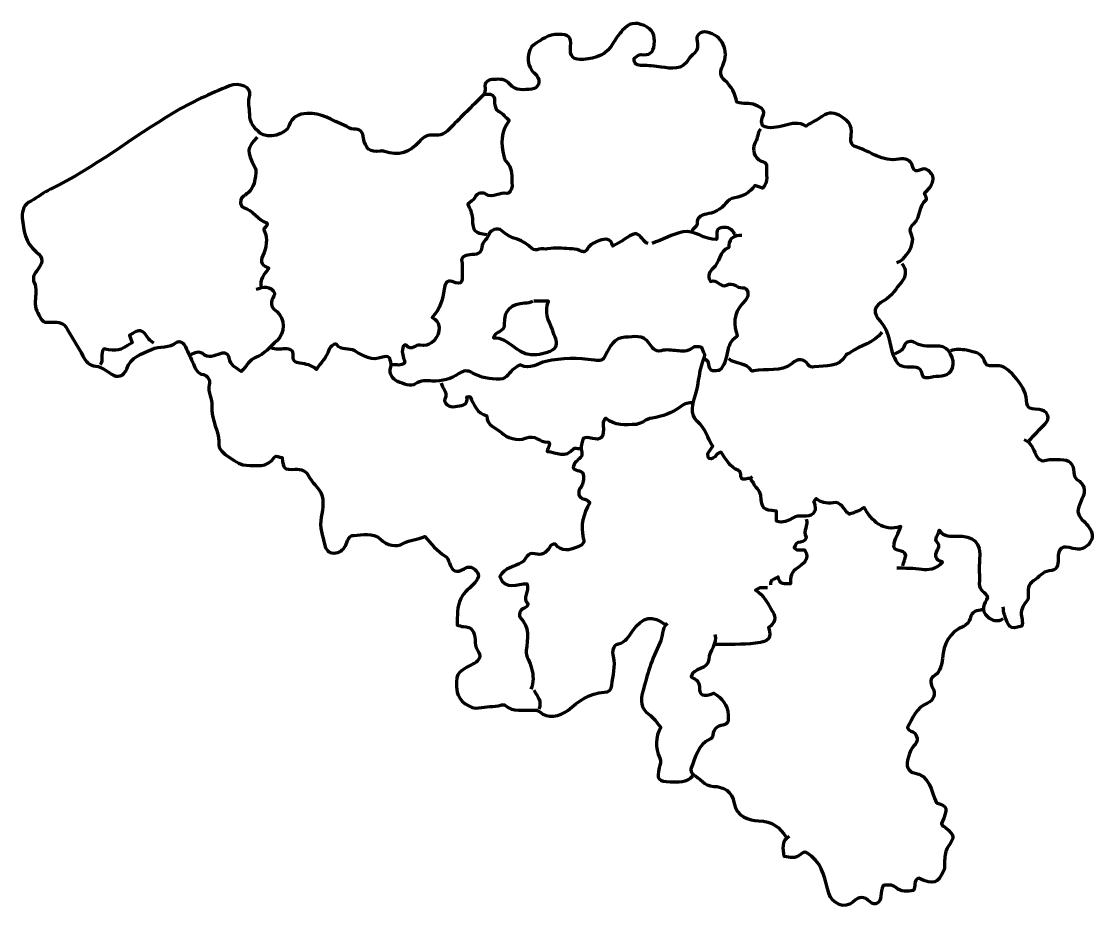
# Model space of a CAD drawing. Header units: inches. Extents: x 18 to 465, y -379 to -8.
import ezdxf

# ---------------------------------------------------------------- set-up
doc = ezdxf.new("R2010")
doc.units = ezdxf.units.IN
doc.header["$MEASUREMENT"] = 0
doc.layers.add('Laag 1', color=7, linetype='Continuous')

# ---------------------------------------------------------------- blocks, each defined once
blk = doc.blocks.new('block 2')
at = {"layer": 'Laag 1', "color": 7, "lineweight": 140}
for points, knots in [([(382.91, -108.99), (386.42, -108.36), (390.74, -100.99), (389.18, -97.87), (387.99, -95.52), (388.39, -94.2), (389.98, -92.84), (393.09, -90.18), (391.88, -85.29), (395.29, -82.77), (395.51, -82.61), (394.8, -81.2), (394.45, -80.13), (395.39, -79.03), (396.72, -77.97), (397.34, -76.59), (397.94, -75.26), (398.44, -73.46), (397.39, -72.1), (396.32, -70.71), (395.12, -69.41), (392.83, -70.31), (391.72, -70.75), (390, -71.51), (389.4, -68.78), (388.85, -66.25), (386.25, -65.35), (383.75, -65.89), (376.87, -67.36), (371.86, -62.49), (365.91, -60.82), (363.48, -60.14), (363.6, -57.8), (363.87, -55.89), (364.49, -51.65), (362.12, -49.35), (358.84, -47.61), (355.96, -46.07), (353.59, -46.67), (350.83, -48.65), (349.11, -49.88), (346.96, -50.82), (345.03, -52.11), (339.07, -48.48), (332.98, -55.12), (326.85, -51.9), (326.66, -50.91), (326.16, -49.77), (326.85, -48.4), (328.32, -45.48), (326.51, -44.39), (324.02, -43.37), (321.42, -42.29), (318.67, -43.07), (316.11, -42.17), (315.44, -38.62), (314.02, -35.45), (311.13, -33.07), (308.94, -31.25), (309.13, -29.2), (310.27, -26.83), (313.23, -20.71), (310.11, -14.28), (303.66, -12.95), (300.99, -12.39), (298.84, -14.3), (299.57, -16.87), (300.24, -19.21), (299.6, -20.84), (297.86, -22.29), (297.27, -22.79), (296.57, -23.29), (296.23, -23.95), (293.56, -29.1), (288.8, -28.16), (284.6, -27.51), (281.95, -27.1), (279.34, -26.84), (276.7, -26.88), (274.55, -26.92), (273.26, -26.3), (273.39, -23.76), (274.34, -23.37), (274.94, -22.1), (276.28, -22.29), (279.53, -22.75), (281.38, -21.61), (281.71, -18.13), (282.1, -14.04), (281.1, -11.95), (277.53, -10.25), (273.83, -8.49), (271, -9.11), (268.41, -12.33), (267.11, -13.94), (265.66, -15.51), (264.71, -17.33), (262.04, -22.45), (257.47, -23.92), (252.22, -24.36), (247.98, -24.72), (246.31, -23.09), (246.82, -18.96), (247.33, -14.93), (245.99, -13.91), (241.85, -13.89), (237.66, -13.87), (234.6, -16.12), (231.53, -18.21), (228.7, -20.14), (228.44, -26.23), (230.65, -28.91), (231.27, -29.66), (232.12, -30.23), (232.7, -31.01), (234.46, -33.34), (233.51, -36.42), (230.63, -36.7), (227.5, -37.01), (223.93, -37.64), (221.56, -34.69), (219.69, -32.34), (217.3, -32.59), (214.88, -32.67), (212.56, -32.76), (210.77, -33.57), (211.16, -36.38), (211.42, -38.29), (210.26, -39.38), (209.08, -40.54), (204.77, -44.81), (200.38, -49.01), (196.26, -53.44), (194.44, -55.4), (192.5, -56.11), (189.98, -55.9), (187.39, -55.69), (185.51, -56.37), (183.64, -58.69), (179.99, -63.21), (175, -64.81), (169.23, -62.75), (168.72, -62.56), (168.11, -62.45), (167.58, -62.55), (163.2, -63.36), (161.09, -61.27), (160.53, -57.13), (160.2, -54.71), (159.15, -53.2), (156.37, -53.36), (154.97, -53.43), (153.83, -52.36), (152.59, -51.86), (147.49, -49.79), (142.67, -46.49), (136.88, -46.83), (133.5, -47.03), (130.56, -48.3), (129.35, -52.13), (128.22, -55.72), (120.52, -57.55), (117.41, -55.02), (114.99, -53.05), (113.01, -50.94), (113.03, -47.17), (113.05, -44.55), (112.07, -42.16), (113.02, -39.22), (114.02, -36.11), (108.8, -33.66), (104.53, -35.4), (96.53, -38.65), (88.7, -42.15), (81.2, -46.62), (63.9, -56.91), (48.16, -69.67), (29.9, -78.43), (27.2, -79.73), (24.74, -81.86), (21.96, -83.29), (19.12, -84.74), (17.82, -87), (18.18, -90.33), (18.75, -95.63), (19.26, -100.72), (23.95, -104.52), (27.24, -107.17), (26.89, -109.33), (24.05, -112.75), (23, -114.02), (22.32, -115.43), (23.14, -117.32), (24.22, -119.81), (23.74, -122.58), (23.52, -125.17), (23.25, -128.18), (24.76, -130.33), (26.11, -132.64), (27.19, -134.47), (29.07, -133.88), (30.66, -133.86), (33.26, -133.82), (35.5, -134.03), (36.94, -136.77), (38.95, -140.6), (41.45, -144.19), (43.47, -148.02), (44.71, -150.35), (46.03, -151.9), (48.9, -152.25), (51.2, -152.53), (53.18, -154.1), (55.16, -155.43), (57.97, -157.31), (60.51, -156.66), (61.71, -153.36), (63.54, -148.33), (67.73, -147.2), (72.03, -145.24), (75.51, -143.65), (79.47, -144.89), (82.62, -142.3), (83.74, -141.39), (85.54, -142.5), (86.28, -144.25), (87.3, -146.64), (88.56, -148.93), (89.55, -151.32), (90.39, -153.36), (91, -155.24), (93.7, -155.79), (95.49, -156.15), (96.63, -158.15), (96.14, -160.01), (95.29, -163.2), (97.57, -166.07), (97.23, -168.71), (96.45, -174.69), (100.82, -179.46), (100.11, -185.35), (99.82, -187.74), (108.58, -193.66), (111.57, -193.6), (115.7, -193.52), (120.25, -194.89), (123.23, -190.34), (124.03, -189.13), (125.4, -190.4), (126.5, -190.32), (127.15, -195.26), (127.16, -195.46), (131.89, -195.22), (134.62, -195.07), (136.45, -195.87), (137.71, -198.2), (138.8, -200.22), (140.42, -201.84), (141.79, -203.64), (144.45, -207.13), (143.55, -211.53), (142.85, -215.16), (142.01, -219.48), (143.45, -223), (144.33, -226.83), (144.8, -228.89), (145.88, -230.06), (148.08, -230.16), (150.4, -230.26), (152.08, -228.84), (152.93, -227.18), (153.85, -225.4), (154.11, -222.8), (156.38, -222.8), (160.12, -222.8), (164.31, -221.3), (167.55, -224.37), (170.41, -227.08), (174.13, -227.93), (176.98, -226.19), (179.9, -224.41), (183.04, -224.81), (185.99, -223.21), (188.7, -226.18), (191.05, -229.39), (194.53, -231.43), (195.49, -231.99), (195.87, -233.12), (196.27, -234.27), (197.54, -237.98), (199.2, -238.7), (202.39, -236.72), (204.58, -235.36), (205.92, -236.13), (207.42, -237.6), (209.32, -239.47), (207.97, -241.21), (206.93, -242.54), (205.11, -244.84), (202.4, -246.14), (201.03, -249.16), (199.4, -252.78), (199.61, -256.35), (199.52, -260.22), (200.32, -260.42), (201.17, -260.82), (202.02, -260.81), (205.72, -260.8), (206.8, -263.09), (206.99, -266.24), (207.09, -267.85), (206.93, -269.31), (208.13, -270.89), (209.59, -272.81), (209.06, -274.99), (206.58, -276.2), (206.3, -276.33), (206.02, -276.47), (205.75, -276.61), (199.13, -280.11), (198.7, -280.92), (199.53, -288.23), (199.9, -291.51), (205.21, -295.65), (208.63, -294.77), (211.68, -293.98), (214.8, -294.51), (217.79, -293.64), (218.3, -293.5), (219.11, -293.38), (219.41, -293.66), (222.87, -296.87), (227.13, -295.32), (231.06, -295.72), (232.05, -295.81), (232.97, -295.44), (234.03, -296.45), (236.97, -299.24), (242.41, -298.38), (245.64, -295.78), (250.12, -292.17), (254.75, -288.5), (260.93, -288.26), (262.95, -288.18), (263.83, -287.06), (264.02, -285.32), (264.44, -281.33), (265.77, -277.42), (264.73, -273.28), (264.23, -271.26), (264.39, -268.55), (266.77, -268.04), (269.91, -267.37), (271.06, -265.02), (272.51, -262.9), (277.03, -256.31), (281.18, -256.09), (286.24, -260.02)], [0, 0, 0, 0, 1, 1, 1, 2, 2, 2, 3, 3, 3, 4, 4, 4, 5, 5, 5, 6, 6, 6, 7, 7, 7, 8, 8, 8, 9, 9, 9, 10, 10, 10, 11, 11, 11, 12, 12, 12, 13, 13, 13, 14, 14, 14, 15, 15, 15, 16, 16, 16, 17, 17, 17, 18, 18, 18, 19, 19, 19, 20, 20, 20, 21, 21, 21, 22, 22, 22, 23, 23, 23, 24, 24, 24, 25, 25, 25, 26, 26, 26, 27, 27, 27, 28, 28, 28, 29, 29, 29, 30, 30, 30, 31, 31, 31, 32, 32, 32, 33, 33, 33, 34, 34, 34, 35, 35, 35, 36, 36, 36, 37, 37, 37, 38, 38, 38, 39, 39, 39, 40, 40, 40, 41, 41, 41, 42, 42, 42, 43, 43, 43, 44, 44, 44, 45, 45, 45, 46, 46, 46, 47, 47, 47, 48, 48, 48, 49, 49, 49, 50, 50, 50, 51, 51, 51, 52, 52, 52, 53, 53, 53, 54, 54, 54, 55, 55, 55, 56, 56, 56, 57, 57, 57, 58, 58, 58, 59, 59, 59, 60, 60, 60, 61, 61, 61, 62, 62, 62, 63, 63, 63, 64, 64, 64, 65, 65, 65, 66, 66, 66, 67, 67, 67, 68, 68, 68, 69, 69, 69, 70, 70, 70, 71, 71, 71, 72, 72, 72, 73, 73, 73, 74, 74, 74, 75, 75, 75, 76, 76, 76, 77, 77, 77, 78, 78, 78, 79, 79, 79, 80, 80, 80, 81, 81, 81, 82, 82, 82, 83, 83, 83, 84, 84, 84, 85, 85, 85, 86, 86, 86, 87, 87, 87, 88, 88, 88, 89, 89, 89, 90, 90, 90, 91, 91, 91, 92, 92, 92, 93, 93, 93, 94, 94, 94, 95, 95, 95, 96, 96, 96, 97, 97, 97, 98, 98, 98, 99, 99, 99, 100, 100, 100, 101, 101, 101, 102, 102, 102, 103, 103, 103, 104, 104, 104, 105, 105, 105, 106, 106, 106, 107, 107, 107, 108, 108, 108, 109, 109, 109, 110, 110, 110, 111, 111, 111, 112, 112, 112, 113, 113, 113, 114, 114, 114, 115, 115, 115, 116, 116, 116, 117, 117, 117, 118, 118, 118, 119, 119, 119, 119]), ([(384.98, -109.41), (387.34, -112.04), (386.52, -115.24), (384.83, -117.15), (382.53, -119.76), (380.94, -123.02), (377.57, -124.86), (373.38, -127.15), (372.48, -129.9), (376.09, -133.67), (380.11, -137.88), (379.57, -143.1), (381.4, -147.69), (382.67, -150.87), (383.89, -152.37), (387.06, -152.57), (389.62, -152.73), (392.64, -151.44), (393.46, -155.84), (393.81, -157.71), (396.68, -156.84), (398.25, -156.6), (401.14, -156.18), (404.71, -156.75), (406.15, -152.97), (407.5, -149.41), (404.38, -144.02), (400.75, -143.87), (397.22, -143.72), (393.67, -144.52), (390.3, -142.31), (389.04, -141.48), (386.44, -141.9), (385.93, -143.87), (385.33, -146.13), (383.4, -146.14), (382.08, -147.16)], [0, 0, 0, 0, 1, 1, 1, 2, 2, 2, 3, 3, 3, 4, 4, 4, 5, 5, 5, 6, 6, 6, 7, 7, 7, 8, 8, 8, 9, 9, 9, 10, 10, 10, 11, 11, 11, 12, 12, 12, 12]), ([(438.09, -183.26), (440.3, -180.91), (442.44, -178.48), (444.76, -176.24), (445.94, -175.09), (446.39, -173.89), (445.73, -172.49), (445.08, -171.11), (443.86, -170.51), (442.24, -170.36), (437.18, -169.9), (437.19, -169.83), (436.85, -165), (436.6, -161.52), (429.62, -152.78), (426.47, -152.18), (425.27, -151.95), (423.98, -152.11), (422.74, -152.15), (420.94, -152.22), (420, -151.86), (419.26, -149.71), (418.21, -146.66), (414.7, -146.17), (411.93, -145.63), (409.85, -145.22), (407.48, -145.04), (405.31, -145.92)], [0, 0, 0, 0, 1, 1, 1, 2, 2, 2, 3, 3, 3, 4, 4, 4, 5, 5, 5, 6, 6, 6, 7, 7, 7, 8, 8, 8, 9, 9, 9, 9]), ([(436.02, -182.85), (438.82, -184.01), (439.83, -186.76), (440.87, -189.12), (441.85, -191.34), (443.16, -192.04), (445.13, -191.5), (447.09, -190.95), (449.02, -191.16), (450.95, -191.18), (454.96, -191.2), (456.38, -192.56), (456.73, -196.54), (456.83, -197.71), (456.96, -198.73), (458, -199.45), (460.93, -201.47), (461.88, -204), (460.42, -206.87), (459.93, -207.84), (459.73, -208.9), (459.22, -209.8), (457.57, -212.73), (458.67, -214.89), (460.89, -216.89), (461.69, -217.6), (462.32, -218.51), (462.98, -219.36), (464.61, -221.47), (464.94, -223.84), (463.35, -225.95), (461.66, -228.2), (459.13, -229.11), (456.36, -228.25), (451.88, -226.86), (450.14, -227.96), (450.15, -232.63), (450.16, -235.36), (449.81, -237.45), (446.39, -237.66), (443.64, -237.82), (442.19, -240.34), (440.08, -241.63), (437.3, -243.33), (437.73, -245.6), (437.68, -247.98), (437.67, -248.4), (437.83, -248.91), (437.65, -249.21), (436.55, -251.09), (434.99, -252.73), (434.77, -255.04), (434.6, -256.91), (435.75, -258.74), (434.98, -260.64), (429.86, -262.4), (429.49, -260.85), (427.75, -255.86), (427.39, -254.83), (427.44, -253.65), (427.3, -252.55)], [0, 0, 0, 0, 1, 1, 1, 2, 2, 2, 3, 3, 3, 4, 4, 4, 5, 5, 5, 6, 6, 6, 7, 7, 7, 8, 8, 8, 9, 9, 9, 10, 10, 10, 11, 11, 11, 12, 12, 12, 13, 13, 13, 14, 14, 14, 15, 15, 15, 16, 16, 16, 17, 17, 17, 18, 18, 18, 19, 19, 19, 20, 20, 20, 20]), ([(418.59, -253.79), (416.29, -254.19), (414.05, -254.37), (413.49, -257.5), (413.27, -258.75), (411.89, -260.24), (410.67, -260.76), (404.7, -263.31), (402.48, -268.01), (401.91, -274.12), (401.67, -276.69), (401.18, -279.48), (398.68, -281.18), (396.68, -282.54), (396.59, -284.1), (397.8, -286.18), (399.24, -288.68), (398.42, -291.67), (395.74, -292.72), (390.83, -294.64), (389.45, -299.08), (387.41, -302.86), (387.75, -304.82), (389.63, -304.35), (390.34, -305.27), (391.76, -307.08), (391.87, -308.99), (389.96, -310.63), (388.23, -312.11), (386.5, -318.07), (387.51, -319.74), (388, -320.55), (388.79, -321.66), (389.56, -321.76), (397.03, -322.73), (396.97, -329.33), (399.47, -334.41), (404.29, -336.02), (404.29, -336.02), (401.57, -343.02), (401.56, -344.12), (402.67, -344.12), (403.25, -344.64), (406.82, -347.88), (407.15, -348.62), (404.39, -352.47), (403, -354.41), (402.93, -356.27), (402.8, -358.35), (402.71, -359.73), (403.07, -361.09), (402.45, -362.51), (400, -368.08), (398.33, -368.66), (391.92, -365.76), (389.7, -366.79), (390.86, -369.22), (389.85, -370.84), (387.32, -371.33), (384.81, -371.76), (382.44, -369.61), (381.03, -368.33), (378.96, -368.6), (377.26, -368.77), (376.57, -370.33), (376.28, -371.75), (376.22, -373.28), (376.1, -376.02), (373.73, -377.43), (371.79, -375.68), (369.11, -373.25), (367.28, -373.2), (364.59, -375.7), (361.18, -378.85), (356.01, -376.45), (354.59, -372.08), (352.83, -366.68), (352.32, -360.59), (347.27, -356.64), (345.73, -355.43), (344.58, -354.02), (342.66, -355.86), (340.66, -357.77), (338.33, -357.14), (335.91, -356.73), (335.65, -353.59), (334.53, -350.31), (338.1, -348.18)], [0, 0, 0, 0, 1, 1, 1, 2, 2, 2, 3, 3, 3, 4, 4, 4, 5, 5, 5, 6, 6, 6, 7, 7, 7, 8, 8, 8, 9, 9, 9, 10, 10, 10, 11, 11, 11, 12, 12, 12, 13, 13, 13, 14, 14, 14, 15, 15, 15, 16, 16, 16, 17, 17, 17, 18, 18, 18, 19, 19, 19, 20, 20, 20, 21, 21, 21, 22, 22, 22, 23, 23, 23, 24, 24, 24, 25, 25, 25, 26, 26, 26, 27, 27, 27, 28, 28, 28, 29, 29, 29, 29]), ([(287.07, -259.6), (284.61, -261.66), (285.45, -264.96), (284.06, -267.64), (280.75, -274.06), (278.72, -281.23), (276.85, -288.27), (276.03, -291.36), (275.95, -295), (279.54, -297.44), (281.43, -298.72), (282.7, -300.9), (284.46, -302.91), (282.19, -307.04), (281.98, -311.26), (284.07, -315.66), (284.6, -316.76), (284.17, -318.37), (283.79, -319.77), (282.55, -324.37), (283.51, -325.54), (288.31, -325.57), (291.71, -325.58), (295.26, -326.14), (297.86, -323.08)], [0, 0, 0, 0, 1, 1, 1, 2, 2, 2, 3, 3, 3, 4, 4, 4, 5, 5, 5, 6, 6, 6, 7, 7, 7, 8, 8, 8, 8]), ([(306.98, -264.17), (308.24, -268.12), (304.6, -270.86), (304.44, -274.54), (304.24, -279.06), (298.04, -277.68), (297.07, -281.78), (298.46, -282.87), (300.63, -283.08), (300.53, -286.16), (300.42, -289.72), (302.21, -290.21), (306.57, -288.64), (309.95, -290.77), (312.27, -293.34), (312.54, -297.76), (312.68, -300.07), (312.71, -301.48), (310.3, -301.9), (307.87, -302.32), (306.42, -303.61), (306.18, -306.07), (306.1, -306.99), (305.77, -307.36), (304.93, -307.77), (299.94, -310.18), (298.98, -315.33), (297.11, -319.8), (296.8, -320.52), (297.32, -322.31), (297.9, -322.56), (300.94, -323.87), (302.35, -327.39), (306.56, -327.48), (310.46, -327.56), (314.18, -329.37), (315.03, -334.67), (315.86, -339.91), (321.37, -341.67), (325.25, -341.81), (331, -342.02), (334.09, -344.66), (336.86, -348.8)], [0, 0, 0, 0, 1, 1, 1, 2, 2, 2, 3, 3, 3, 4, 4, 4, 5, 5, 5, 6, 6, 6, 7, 7, 7, 8, 8, 8, 9, 9, 9, 10, 10, 10, 11, 11, 11, 12, 12, 12, 13, 13, 13, 14, 14, 14, 14])]:
    blk.add_open_spline(points, degree=3, knots=knots, dxfattribs=at)
at = {"layer": 'Laag 1', "color": 7, "lineweight": 70}
for points, knots in [([(211.14, -38.88), (213.18, -38.83), (215.13, -38.41), (215.12, -41.78), (215.12, -42.71), (215.04, -44.98), (216.91, -46), (218.5, -46.88), (219.73, -48.41), (221.22, -49.74), (217.69, -54.64), (217.65, -59.52), (218.98, -64.61), (219.18, -65.38), (219.17, -66.08), (219.84, -66.69), (223.01, -69.56), (222.16, -73.41), (222.41, -77.04), (222.54, -78.91), (221.09, -80.41), (220.31, -80.2), (217.3, -79.42), (214.62, -82.48), (211.47, -80.51), (210.39, -79.83), (207.97, -79.56), (206.91, -81.99), (206.45, -83.04), (205.07, -83.7), (203.97, -84.66), (204.78, -86.55), (205.76, -88.39), (205.86, -90.73), (206.1, -96.21), (206.78, -96.67), (211.97, -97.38)], [0, 0, 0, 0, 1, 1, 1, 2, 2, 2, 3, 3, 3, 4, 4, 4, 5, 5, 5, 6, 6, 6, 7, 7, 7, 8, 8, 8, 9, 9, 9, 10, 10, 10, 11, 11, 11, 12, 12, 12, 12]), ([(326.07, -53.4), (324.56, -54.88), (325.12, -57.12), (323.85, -58.97), (322.67, -60.71), (322.84, -64.27), (325.28, -66.21), (326.44, -67.14), (328.81, -66.69), (328.55, -69.16), (328.24, -72.11), (329.59, -75.38), (326.85, -77.99), (325.9, -77.68), (324.95, -77.36), (323.66, -76.94), (321.79, -79.93), (318.74, -81.41), (315.28, -82), (311.99, -82.56), (310.87, -86), (307.97, -87.35), (306.91, -87.84), (305.73, -88.44), (304.49, -88.64), (301.99, -89.06), (299.5, -89.58), (299.57, -92.81), (299.61, -94.63), (297.11, -94.73), (297.44, -96.55)], [0, 0, 0, 0, 1, 1, 1, 2, 2, 2, 3, 3, 3, 4, 4, 4, 5, 5, 5, 6, 6, 6, 7, 7, 7, 8, 8, 8, 9, 9, 9, 10, 10, 10, 10]), ([(116.13, -56.72), (111.65, -61.6), (111.62, -62.22), (115.3, -69.58), (116.18, -71.34), (114.81, -77.61), (113.23, -79.12), (112.08, -80.22), (110.66, -81.09), (109.63, -82.16), (108.94, -82.88), (108.99, -85.66), (110.36, -86.04), (114.51, -87.21), (116.41, -91.43), (120.16, -92.51), (120.75, -94.16), (118.49, -94.41), (119.05, -95.71), (120.59, -99.26), (120.08, -102.85), (118.51, -106.04), (117, -109.11), (118.46, -110.28), (120.98, -111.4), (119.08, -113.87), (116.94, -116.07), (117.79, -119.37)], [0, 0, 0, 0, 1, 1, 1, 2, 2, 2, 3, 3, 3, 4, 4, 4, 5, 5, 5, 6, 6, 6, 7, 7, 7, 8, 8, 8, 9, 9, 9, 9]), ([(279.19, -101.11), (276.93, -100.44), (276.35, -97.77), (274.05, -96.86), (270.54, -97.7), (268.12, -100.8), (264.45, -102.15), (263.63, -98.73), (261.26, -98.99), (258.87, -99.91), (257.01, -100.62), (254.91, -101.37), (253.94, -103.22), (252.97, -105.08), (251.79, -104.58), (250.57, -103.98), (249.19, -103.31), (247.89, -103.36), (246.43, -103.27), (243.32, -103.08), (240.4, -102.73), (237.23, -103.34), (236.31, -103.52), (234.85, -103.17), (233.53, -103.52), (232.68, -103.74), (231.42, -104.09), (230.66, -103.17), (227.38, -99.2), (221.69, -99.4), (218.13, -95.78), (216.46, -94.08), (213.16, -95.96), (213.05, -96.59), (212.65, -99.11), (209.91, -100.08), (209.8, -102.77), (209.65, -106.32), (206.06, -105.41), (204.05, -105.91), (201.7, -106.5), (201.05, -107.15), (201.55, -109.42), (201.82, -110.6), (201.6, -111.9), (201.6, -113.14), (201.6, -115.93), (202.28, -119.09), (197.41, -116.98), (195.07, -115.97), (194.44, -118.33), (194.14, -120.2), (193.47, -124.41), (192.48, -128.49), (189.09, -131.94), (192.47, -133.69), (192.43, -137.04), (191.41, -139.17), (190.24, -141.62), (187.95, -144.26), (184.17, -143.46), (182.27, -143.06), (180.53, -146.14), (178.24, -143.54), (177.48, -142.69), (176.79, -144.31), (176.67, -145.5), (176.47, -147.41), (177.32, -149.09), (177.74, -150.75), (176.09, -152.46), (174.21, -151.44), (172.56, -151.73)], [0, 0, 0, 0, 1, 1, 1, 2, 2, 2, 3, 3, 3, 4, 4, 4, 5, 5, 5, 6, 6, 6, 7, 7, 7, 8, 8, 8, 9, 9, 9, 10, 10, 10, 11, 11, 11, 12, 12, 12, 13, 13, 13, 14, 14, 14, 15, 15, 15, 16, 16, 16, 17, 17, 17, 18, 18, 18, 19, 19, 19, 20, 20, 20, 21, 21, 21, 22, 22, 22, 23, 23, 23, 24, 24, 24, 24]), ([(315.7, -97.79), (315.42, -97.38), (315.11, -96.98), (314.87, -96.54), (313.65, -94.32), (311.54, -94.1), (309.49, -94.54), (307.1, -95.04), (308.01, -97.48), (307.73, -99.44), (302.51, -99.62), (298.45, -95.25), (293.74, -96.28), (289.3, -97.25), (285.13, -99.45), (280.85, -101.11)], [0, 0, 0, 0, 1, 1, 1, 2, 2, 2, 3, 3, 3, 4, 4, 4, 5, 5, 5, 5]), ([(318.19, -97.79), (315.29, -97.74), (313.09, -98.61), (312.8, -101.94), (312.77, -102.22), (312.87, -102.7), (312.78, -102.74), (308.77, -104.3), (309.02, -109.03), (306.22, -111.56), (304.98, -112.67), (303.48, -114.34), (305.19, -116.88), (307.73, -115.57), (309.38, -119.8), (311.9, -118.43), (314.66, -116.93), (316.18, -119.78), (318.62, -119.53), (320.75, -119.31), (321.66, -122.88), (319.8, -124.71), (315.82, -128.64), (314.18, -133.01), (316.09, -138.46), (316.26, -138.95), (316.32, -139.92), (316.08, -140.06), (310.63, -143.14), (313.47, -149.92), (308.78, -154.12), (307.49, -153.95), (304.44, -155.42), (304.42, -150.9), (304.42, -150.34), (303.39, -149.79), (302.84, -149.24)], [0, 0, 0, 0, 1, 1, 1, 2, 2, 2, 3, 3, 3, 4, 4, 4, 5, 5, 5, 6, 6, 6, 7, 7, 7, 8, 8, 8, 9, 9, 9, 10, 10, 10, 11, 11, 11, 12, 12, 12, 12]), ([(115.72, -120.2), (118.7, -119.08), (121.59, -118.38), (123.53, -122.02), (122.33, -124.52), (120.48, -126.7), (124.31, -129.49), (127.93, -132.14), (127.82, -138.64), (124.32, -141.64), (121.51, -144.06), (119.38, -147.31), (115.37, -148.63), (113.08, -149.39), (111.52, -152.38), (109.51, -154.5), (107.33, -152.89), (104.86, -152.04), (104.41, -148.84), (104.19, -147.3), (102.94, -146.31), (100.75, -147.07), (98.38, -147.88), (95.88, -149.28), (93.19, -146.89), (92.25, -146.04), (89.87, -146.59), (88.33, -147.58)], [0, 0, 0, 0, 1, 1, 1, 2, 2, 2, 3, 3, 3, 4, 4, 4, 5, 5, 5, 6, 6, 6, 7, 7, 7, 8, 8, 8, 9, 9, 9, 9]), ([(231.06, -125.17), (230.03, -125.77), (228.96, -126.02), (227.74, -126.04), (222.16, -126.12), (218.81, -129.14), (219.17, -134.71), (219.41, -138.4), (215.32, -137.25), (214.75, -140.42), (221, -140.11), (223.82, -146.85), (230.21, -147.39), (233.74, -147.68), (236.51, -146.79), (239.32, -145.44), (241.55, -144.36), (241.04, -141.61), (240.38, -140.22), (239.85, -139.12), (239.61, -137.79), (239.12, -136.71), (237.56, -133.27), (235.86, -129.64), (237.59, -125.17), (235.09, -125.17), (233.28, -125.17), (231.47, -125.17)], [0, 0, 0, 0, 1, 1, 1, 2, 2, 2, 3, 3, 3, 4, 4, 4, 5, 5, 5, 6, 6, 6, 7, 7, 7, 8, 8, 8, 9, 9, 9, 9]), ([(72.98, -142.6), (72.29, -142.05), (71.39, -141.63), (70.94, -140.92), (68.3, -136.8), (67.35, -136.57), (62.94, -139.34), (63.27, -140.4), (63.61, -141.48), (63.94, -142.55), (58.46, -145.98), (58.14, -146.05), (52.14, -145.07), (50.42, -146.99), (52.38, -149.83), (50.58, -151.73)], [0, 0, 0, 0, 1, 1, 1, 2, 2, 2, 3, 3, 3, 4, 4, 4, 5, 5, 5, 5]), ([(376.69, -138.04), (373.33, -142.57), (367.64, -143.53), (363.36, -146.68), (362.94, -146.99), (362.09, -147.02), (361.77, -147.59), (358.7, -152.93), (353.31, -152), (348.47, -152.55), (347.54, -152.66), (346.6, -152.7), (345.98, -151.73), (344.11, -148.81), (341.53, -149.15), (339.4, -150.96), (334.51, -155.09), (328.54, -153.02), (323.16, -154.21), (322.9, -154.27), (322.44, -154.33), (322.36, -154.2), (320.16, -150.62), (315.65, -151.53), (312.79, -149.24)], [0, 0, 0, 0, 1, 1, 1, 2, 2, 2, 3, 3, 3, 4, 4, 4, 5, 5, 5, 6, 6, 6, 7, 7, 7, 8, 8, 8, 8]), ([(321.51, -199.03), (320.09, -198.86), (317.74, -200.7), (317.8, -197.37), (317.81, -196.58), (317.51, -195.95), (316.93, -195.74), (313.27, -194.38), (311.57, -191.12), (309.57, -188.16), (307.82, -188.34), (307.37, -190.15), (306.12, -190.65), (305.28, -191), (303.83, -191.23), (304.03, -188.73), (304.4, -188.18), (305.23, -186.93), (306.14, -185.58), (303.95, -182.29), (303.05, -178.22), (299.65, -175.22), (296.43, -172.38), (297.92, -167.61), (298.92, -164.24), (300.48, -159), (300.41, -153.41), (302.72, -148.36), (303.12, -147.48), (302.02, -145.92), (301.53, -144.43), (300.21, -144.23), (298.64, -143.72), (297.48, -144.72), (295.54, -146.39), (293.33, -146.02), (291.22, -145.85), (288.99, -145.68), (286.86, -145.11), (284.56, -145.86), (282.09, -146.67), (280.61, -144.19), (279.76, -142.91), (277.02, -138.77), (273.13, -140.14), (269.64, -140.19), (265.01, -140.27), (263.04, -144.08), (261.44, -147.62), (260.33, -150.07), (259.14, -150.13), (256.77, -149.75), (250.01, -148.67), (243.11, -148.85), (236.49, -150.26), (233.01, -151.01), (230.03, -153.87), (226.02, -151.84), (225.47, -151.57), (224.12, -152.8), (223.18, -153.39), (221.16, -154.66), (220.49, -157.54), (217.37, -157.61), (213.23, -157.7), (209.33, -157.1), (205.77, -155.02), (203.77, -153.85), (202.3, -154.05), (200.29, -155.37), (197.01, -157.52), (193.3, -158.68), (189.15, -158.46), (186.79, -158.34), (184.42, -157.88), (181.9, -159.76), (180.51, -160.81), (176.9, -159.67), (174.69, -158.65), (172.5, -157.62), (170.92, -155.23), (171.83, -152.6), (172.38, -151.01), (171.36, -150.08), (171.39, -148.85), (170.45, -147.97), (169.19, -148.18), (168.44, -148.48), (163.91, -150.3), (160.35, -147.96), (156.82, -145.87), (154.45, -144.46), (151.16, -145.92), (149.17, -143.13), (148.88, -142.73), (146.46, -143.86), (146.01, -145.51), (145.16, -148.66), (142.69, -150.76), (140.87, -153.62), (138.95, -151.77), (136.41, -151.36), (133.96, -150.97), (132.04, -150.66), (130.91, -149.96), (131.1, -148), (131.35, -145.34), (129.85, -145.04), (127.75, -145.05), (125.81, -145.06), (123.83, -145.49), (121.94, -144.67)], [0, 0, 0, 0, 1, 1, 1, 2, 2, 2, 3, 3, 3, 4, 4, 4, 5, 5, 5, 6, 6, 6, 7, 7, 7, 8, 8, 8, 9, 9, 9, 10, 10, 10, 11, 11, 11, 12, 12, 12, 13, 13, 13, 14, 14, 14, 15, 15, 15, 16, 16, 16, 17, 17, 17, 18, 18, 18, 19, 19, 19, 20, 20, 20, 21, 21, 21, 22, 22, 22, 23, 23, 23, 24, 24, 24, 25, 25, 25, 26, 26, 26, 27, 27, 27, 28, 28, 28, 29, 29, 29, 30, 30, 30, 31, 31, 31, 32, 32, 32, 33, 33, 33, 34, 34, 34, 35, 35, 35, 36, 36, 36, 37, 37, 37, 37]), ([(192.89, -159.2), (193.12, -161.44), (195.85, -162.85), (194.38, -165.95), (193.69, -167.42), (196.24, -169.77), (198.67, -169.06), (200.84, -168.43), (204.38, -169.11), (203.56, -165), (204.37, -165), (204.83, -164.9), (204.89, -165.02), (206.66, -168.18), (207.62, -172.05), (211.97, -172.89), (211.56, -177.21), (216.07, -177.89), (218.11, -180.04), (220.05, -182.09), (224.79, -183.72), (228.06, -182.23), (231.9, -180.5), (234.03, -184.09), (237.29, -183.9), (238.84, -183.82), (237.48, -186.16), (237.09, -187.77), (240.95, -188.11), (244.74, -190.8), (248.14, -186.63), (248.47, -186.23), (249.73, -186.58), (250.56, -186.58)], [0, 0, 0, 0, 1, 1, 1, 2, 2, 2, 3, 3, 3, 4, 4, 4, 5, 5, 5, 6, 6, 6, 7, 7, 7, 8, 8, 8, 9, 9, 9, 10, 10, 10, 11, 11, 11, 11]), ([(297.86, -167.49), (296.01, -167.47), (294.5, -167.7), (292.78, -169.03), (289.33, -171.68), (284.98, -173.26), (280.81, -173.87), (278.11, -174.26), (276.47, -176.31), (274.2, -176.51), (269.78, -176.9), (265.23, -177.06), (261.55, -173.97), (259.74, -175.41), (260.63, -177.18), (260.56, -178.7), (260.4, -182.23), (259.44, -183.1), (255.95, -182.43), (251.87, -181.65), (252.01, -181.78), (251.26, -185.73), (250.96, -187.31), (252.33, -188.84), (251, -190.34), (249.89, -191.6), (248, -192.36), (247.94, -194.71), (248.85, -196.37), (252.35, -195.21), (252.23, -198.2), (252.16, -200.04), (252.16, -201.63), (250.73, -203.32), (249.88, -204.32), (249.86, -207.32), (252.64, -207.67), (253.95, -207.83), (254.27, -208.88), (254.88, -209.24), (252.02, -213.81), (250.9, -218.58), (252.14, -223.94), (252.45, -225.24), (252.63, -226.49), (250.24, -227.47), (246.34, -229.07), (243.23, -229.96), (240.5, -226.45), (239.17, -226.28), (238.52, -226.96), (238.14, -227.67), (236.77, -230.27), (234.54, -231.22), (231.91, -230.5), (228.64, -229.6), (228.33, -232.88), (226.58, -234.02), (223.51, -236.02), (219.17, -236.21), (217.39, -239.95), (219.59, -246.31), (224.74, -242.63), (228.72, -243.04), (229.71, -246.14), (226.48, -249.07), (229.08, -251.44), (228.68, -253.32), (226.78, -252.98), (226.03, -254.18), (225.38, -255.19), (225.38, -256.69), (225.74, -257.03), (230.03, -261.07), (228.91, -265.82), (228.34, -270.83), (228.07, -273.19), (229.96, -275.75), (230.6, -278.28), (231.34, -281.18), (231.56, -284.14), (230.23, -286.98)], [0, 0, 0, 0, 1, 1, 1, 2, 2, 2, 3, 3, 3, 4, 4, 4, 5, 5, 5, 6, 6, 6, 7, 7, 7, 8, 8, 8, 9, 9, 9, 10, 10, 10, 11, 11, 11, 12, 12, 12, 13, 13, 13, 14, 14, 14, 15, 15, 15, 16, 16, 16, 17, 17, 17, 18, 18, 18, 19, 19, 19, 20, 20, 20, 21, 21, 21, 22, 22, 22, 23, 23, 23, 24, 24, 24, 25, 25, 25, 26, 26, 26, 27, 27, 27, 27]), ([(385.4, -235.54), (385.84, -234.02), (386.29, -232.51), (386.68, -231.18), (386.19, -228.14), (380.86, -230.39), (381.73, -226.42), (382.23, -224.14), (383.39, -222.01), (384.5, -219.16), (376.75, -221.37), (372.72, -216.91), (369.25, -211.17), (367.25, -212.56), (365.17, -213.39), (363, -213.96), (360.81, -212.26), (359.56, -208.53), (356.39, -209.17), (353.42, -209.77), (351.23, -209.01), (349.26, -207.5), (347.71, -208.57), (348.49, -209.22), (348.75, -210.26), (349.49, -213.31), (347.22, -215.15), (343.91, -214.83), (342.36, -214.68), (340.82, -214.62), (339.32, -215.58), (337.48, -216.75), (335.46, -217.77), (332.71, -216.94), (332.71, -215.49), (332.71, -214.1), (332.71, -212.77), (326.89, -211.99), (326.77, -212), (326.13, -206.07), (325.88, -203.82), (323.69, -202.99), (323.2, -201.09), (322.96, -200.16), (320.73, -199.47), (322.75, -198.2)], [0, 0, 0, 0, 1, 1, 1, 2, 2, 2, 3, 3, 3, 4, 4, 4, 5, 5, 5, 6, 6, 6, 7, 7, 7, 8, 8, 8, 9, 9, 9, 10, 10, 10, 11, 11, 11, 12, 12, 12, 13, 13, 13, 14, 14, 14, 15, 15, 15, 15]), ([(345.15, -216.04), (345.99, -218.53), (343.65, -220.92), (345.03, -223.57), (345.37, -224.23), (344.11, -225.56), (342.67, -225.6), (341.13, -225.64), (340.47, -226.7), (340.09, -227.95), (341.35, -229.77), (343.37, -228.34), (344.55, -228.98), (346.88, -232.95), (343.43, -234.96), (341.69, -236.15), (338.9, -238.06), (338.44, -240.2), (338.52, -242.97), (336.27, -243.15), (333.95, -243.44), (333.46, -240.16), (331.77, -241.1), (329.97, -241.23), (330.22, -243.42)], [0, 0, 0, 0, 1, 1, 1, 2, 2, 2, 3, 3, 3, 4, 4, 4, 5, 5, 5, 6, 6, 6, 7, 7, 7, 8, 8, 8, 8]), ([(382.91, -236.37), (386.39, -236.43), (389.81, -236.39), (393.32, -236.95), (395.94, -237.37), (399.38, -236.86), (401.88, -234), (399.05, -233.1), (398.39, -231.44), (399.84, -228.86), (400.22, -228.18), (400.91, -227), (399.93, -225.99), (398.14, -224.13), (400.23, -222.91), (400.57, -220.63), (402.71, -223.66), (405.34, -223.11), (407.8, -223.08), (414.69, -222.99), (418.32, -225.62), (417.41, -233.06), (417.01, -236.33), (417.55, -239.7), (417.28, -243), (417.05, -245.84), (420.07, -246.29), (420.76, -248.73), (419.41, -251.17), (417.69, -253.96), (420.68, -256.69), (422.65, -258.49), (424.88, -258.95), (427.3, -257.53)], [0, 0, 0, 0, 1, 1, 1, 2, 2, 2, 3, 3, 3, 4, 4, 4, 5, 5, 5, 6, 6, 6, 7, 7, 7, 8, 8, 8, 9, 9, 9, 10, 10, 10, 11, 11, 11, 11]), ([(328.97, -244.67), (327.44, -244.88), (325.73, -244.13), (323.93, -245.7), (327.78, -247.69), (329.03, -251.44), (331.05, -254.62), (332.67, -257.17), (332.14, -259.29), (329.39, -261.26), (330.69, -265.66), (330.07, -266.94), (323.98, -267.77), (318.39, -268.53), (312.65, -268.18), (306.98, -268.31)], [0, 0, 0, 0, 1, 1, 1, 2, 2, 2, 3, 3, 3, 4, 4, 4, 5, 5, 5, 5])]:
    blk.add_open_spline(points, degree=3, knots=knots, dxfattribs=at)
blk.add_open_spline([(231.47, -287.4), (233.03, -289.8), (235.03, -292.08), (233.55, -295.28)], degree=3, dxfattribs=at)

msp = doc.modelspace()

# ---------------------------------------------------------------- block references
at = {"layer": 'Laag 1'}
msp.add_blockref('block 2', (0, 0), dxfattribs=at)

doc.saveas('drawing.dxf')
